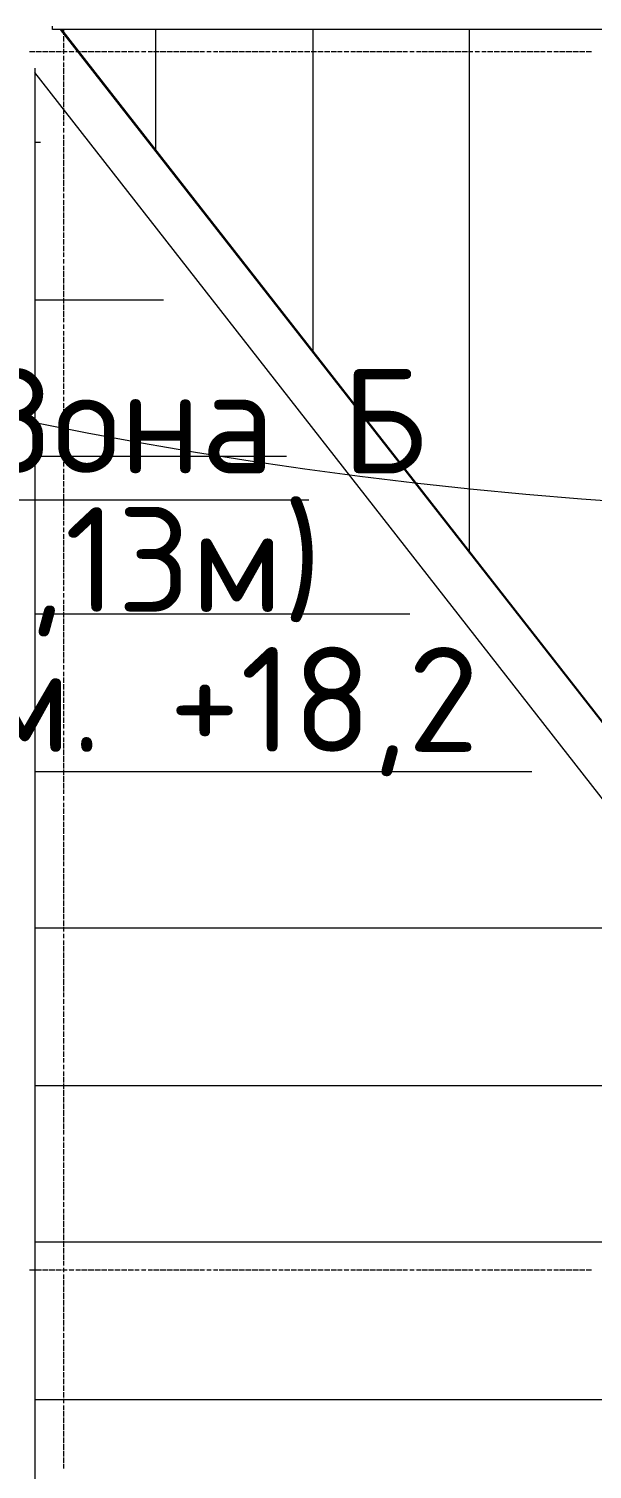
# Model space of a CAD drawing. Header units: millimetres. Extents: x -42533 to 645315, y 3457 to 82611.
# Drawn here: x 589402 to 591554, y 19612 to 25110 of the extents above; entities that cross this region are included whole.
import ezdxf

# ---------------------------------------------------------------- set-up
doc = ezdxf.new("R2010")
doc.units = ezdxf.units.MM
for name, color, linetype, true_color in [('PDF _!ЭОМ.Молниезащита', 7, 'Continuous', 0x954a95), ('PDF _Крыша штриховка', 7, 'Continuous', 0xbababa), ('PDF _Обобщенные модели', 7, 'Continuous', 0xbababa), ('PDF _Ограждение', 7, 'Continuous', 0xbababa), ('PDF _Оси', 7, 'Continuous', 0xbababa)]:
    doc.layers.add(name, color=color, linetype=linetype, true_color=true_color)
doc.layers.add('PDF _Текст', color=7, linetype='Continuous')
doc.styles.add('PDF ISOCPEUR', font='isocpeur.ttf')

msp = doc.modelspace()

# ---------------------------------------------------------------- linework, layer by layer
at = {"layer": 'PDF _!ЭОМ.Молниезащита', "lineweight": 5}
msp.add_lwpolyline([(587108.6, 24239.6), (587862.5, 23312), (590471.5, 23312)], dxfattribs=at)
at = {"layer": 'PDF _!ЭОМ.Молниезащита', "lineweight": 13}
msp.add_circle((592805, 40061.1), 16795.3, dxfattribs=at)
at = {"layer": 'PDF _!ЭОМ.Молниезащита', "color": 116, "lineweight": 30, "true_color": 0x136734}
msp.add_circle((591894.4, 22755.9), 5050.7, dxfattribs=at)
at = {"layer": 'PDF _!ЭОМ.Молниезащита', "lineweight": 13}
msp.add_arc((591445.4, 22129.1), 9036.1, 344.77295, 295.66956, dxfattribs=at)
at = {"layer": 'PDF _Крыша штриховка', "color": 8, "lineweight": 9}
for points in [[(589887, 24646.2), (589887, 25107.8)], [(590488.5, 23879.6), (590488.5, 25107.8)], [(591085.6, 23108.7), (591085.6, 25107.8)], [(589446.6, 24675.8), (589425.4, 24675.8)], [(589916.7, 24074.4), (589425.4, 24074.4)], [(590386.8, 23477.2), (589425.4, 23477.2)], [(590856.9, 22875.8), (589425.4, 22875.8)], [(591322.8, 22274.4), (589425.4, 22274.4)], [(591792.9, 21677.2), (589425.4, 21677.2)], [(591890.4, 21075.8), (589425.4, 21075.8)], [(591911.5, 20478.6), (589425.4, 20478.6)], [(591932.7, 19877.2), (589425.4, 19877.2)]]:
    msp.add_lwpolyline(points, dxfattribs=at)
at = {"layer": 'PDF _Обобщенные модели', "color": 8, "lineweight": 18}
msp.add_lwpolyline([(589425.4, 24959.6), (589425.4, 16175.5), (589366.1, 16175.5)], dxfattribs=at)
at = {"layer": 'PDF _Ограждение', "color": 8, "lineweight": 9}
for points in [[(594054.6, 25213.7), (594003.8, 25107.8), (589493.2, 25107.8), (589493.2, 25120.5)], [(589527, 25107.8), (593165.2, 20453.2), (589522.8, 25107.8)], [(592936.5, 20453.2), (589425.4, 24942.6)]]:
    msp.add_lwpolyline(points, dxfattribs=at)
at = {"layer": 'PDF _Оси', "color": 8, "lineweight": 9}
for points in [[(589535.5, 25086.6), (589535.5, 25107.8)], [(589535.5, 25061.2), (589535.5, 25082.4)], [(589404.2, 25023.1), (589425.4, 25023.1)], [(589429.6, 25023.1), (589450.8, 25023.1)], [(589455, 25023.1), (589476.2, 25023.1)], [(589480.4, 25023.1), (589501.6, 25023.1)], [(589505.9, 25023.1), (589527, 25023.1)], [(589531.3, 25023.1), (589548.2, 25023.1)], [(589535.5, 25035.8), (589535.5, 25057)], [(589535.5, 25014.6), (589535.5, 25031.6)], [(589552.4, 25023.1), (589552.4, 25023.1)], [(589556.7, 25023.1), (589573.6, 25023.1)], [(589577.9, 25023.1), (589577.9, 25023.1)], [(589582.1, 25023.1), (589599, 25023.1)], [(589603.3, 25023.1), (589624.4, 25023.1)], [(589628.7, 25023.1), (589649.9, 25023.1)], [(589654.1, 25023.1), (589675.3, 25023.1)], [(589679.5, 25023.1), (589700.7, 25023.1)], [(589704.9, 25023.1), (589726.1, 25023.1)], [(589730.3, 25023.1), (589751.5, 25023.1)], [(589755.7, 25023.1), (589776.9, 25023.1)], [(589781.2, 25023.1), (589802.3, 25023.1)], [(589806.6, 25023.1), (589823.5, 25023.1)], [(589827.7, 25023.1), (589827.7, 25023.1)], [(589832, 25023.1), (589848.9, 25023.1)], [(589853.2, 25023.1), (589853.2, 25023.1)], [(589857.4, 25023.1), (589874.3, 25023.1)], [(589878.6, 25023.1), (589899.7, 25023.1)], [(589904, 25023.1), (589925.2, 25023.1)], [(589929.4, 25023.1), (589950.6, 25023.1)], [(589954.8, 25023.1), (589976, 25023.1)], [(589980.2, 25023.1), (590001.4, 25023.1)], [(590005.6, 25023.1), (590026.8, 25023.1)], [(590031, 25023.1), (590052.2, 25023.1)], [(590056.5, 25023.1), (590073.4, 25023.1)], [(590077.6, 25023.1), (590077.6, 25023.1)], [(590081.9, 25023.1), (590098.8, 25023.1)], [(590103, 25023.1), (590103, 25023.1)], [(590107.3, 25023.1), (590124.2, 25023.1)], [(590128.5, 25023.1), (590149.6, 25023.1)], [(590153.9, 25023.1), (590175, 25023.1)], [(590179.3, 25023.1), (590200.5, 25023.1)], [(590204.7, 25023.1), (590225.9, 25023.1)], [(590230.1, 25023.1), (590251.3, 25023.1)], [(590255.5, 25023.1), (590276.7, 25023.1)], [(590280.9, 25023.1), (590302.1, 25023.1)], [(590306.3, 25023.1), (590323.3, 25023.1)], [(590327.5, 25023.1), (590327.5, 25023.1)], [(590331.7, 25023.1), (590348.7, 25023.1)], [(590352.9, 25023.1), (590352.9, 25023.1)], [(590357.2, 25023.1), (590374.1, 25023.1)], [(590378.3, 25023.1), (590399.5, 25023.1)], [(590403.8, 25023.1), (590424.9, 25023.1)], [(590429.2, 25023.1), (590450.3, 25023.1)], [(590454.6, 25023.1), (590475.8, 25023.1)], [(590480, 25023.1), (590501.2, 25023.1)], [(590505.4, 25023.1), (590526.6, 25023.1)], [(590530.8, 25023.1), (590552, 25023.1)], [(590556.2, 25023.1), (590577.4, 25023.1)], [(590581.6, 25023.1), (590598.6, 25023.1)], [(590602.8, 25023.1), (590602.8, 25023.1)], [(590607, 25023.1), (590624, 25023.1)], [(590628.2, 25023.1), (590628.2, 25023.1)], [(590632.5, 25023.1), (590649.4, 25023.1)], [(590653.6, 25023.1), (590674.8, 25023.1)], [(590679, 25023.1), (590700.2, 25023.1)], [(590704.5, 25023.1), (590725.6, 25023.1)], [(590729.9, 25023.1), (590751, 25023.1)], [(590755.3, 25023.1), (590776.5, 25023.1)], [(590780.7, 25023.1), (590801.9, 25023.1)], [(590806.1, 25023.1), (590827.3, 25023.1)], [(590831.5, 25023.1), (590848.5, 25023.1)], [(590852.7, 25023.1), (590852.7, 25023.1)], [(590856.9, 25023.1), (590873.9, 25023.1)], [(590878.1, 25023.1), (590878.1, 25023.1)], [(590882.3, 25023.1), (590899.3, 25023.1)], [(590903.5, 25023.1), (590924.7, 25023.1)], [(590928.9, 25023.1), (590950.1, 25023.1)], [(590954.3, 25023.1), (590975.5, 25023.1)], [(590979.8, 25023.1), (591000.9, 25023.1)], [(591005.2, 25023.1), (591026.3, 25023.1)], [(591030.6, 25023.1), (591051.8, 25023.1)], [(591056, 25023.1), (591077.2, 25023.1)], [(591081.4, 25023.1), (591098.3, 25023.1)], [(591102.6, 25023.1), (591102.6, 25023.1)], [(591106.8, 25023.1), (591123.8, 25023.1)], [(591128, 25023.1), (591128, 25023.1)], [(591132.2, 25023.1), (591149.2, 25023.1)], [(591153.4, 25023.1), (591174.6, 25023.1)], [(591178.8, 25023.1), (591200, 25023.1)], [(591204.2, 25023.1), (591225.4, 25023.1)], [(591229.6, 25023.1), (591250.8, 25023.1)], [(591255.1, 25023.1), (591276.2, 25023.1)], [(591280.5, 25023.1), (591301.6, 25023.1)], [(591305.9, 25023.1), (591327.1, 25023.1)], [(591331.3, 25023.1), (591352.5, 25023.1)], [(591356.7, 25023.1), (591373.6, 25023.1)], [(591377.9, 25023.1), (591377.9, 25023.1)], [(591382.1, 25023.1), (591399.1, 25023.1)], [(591403.3, 25023.1), (591403.3, 25023.1)], [(591407.5, 25023.1), (591424.5, 25023.1)], [(591428.7, 25023.1), (591449.9, 25023.1)], [(591454.1, 25023.1), (591475.3, 25023.1)], [(591479.5, 25023.1), (591500.7, 25023.1)], [(591504.9, 25023.1), (591526.1, 25023.1)], [(591530.4, 25023.1), (591551.5, 25023.1)], [(589535.5, 25010.4), (589535.5, 25010.4)], [(589535.5, 24989.2), (589535.5, 25006.2)], [(589535.5, 24985), (589535.5, 24985)], [(589535.5, 24963.8), (589535.5, 24980.7)], [(589535.5, 24938.4), (589535.5, 24959.6)], [(589535.5, 24913), (589535.5, 24934.2)], [(589535.5, 24887.6), (589535.5, 24908.7)], [(589535.5, 24862.2), (589535.5, 24883.3)], [(589535.5, 24836.7), (589535.5, 24857.9)], [(589535.5, 24811.3), (589535.5, 24832.5)], [(589535.5, 24785.9), (589535.5, 24807.1)], [(589535.5, 24760.5), (589535.5, 24781.7)], [(589535.5, 24739.3), (589535.5, 24756.3)], [(589535.5, 24735.1), (589535.5, 24735.1)], [(589535.5, 24713.9), (589535.5, 24730.9)], [(589535.5, 24709.7), (589535.5, 24709.7)], [(589535.5, 24688.5), (589535.5, 24705.5)], [(589535.5, 24663.1), (589535.5, 24684.3)], [(589535.5, 24637.7), (589535.5, 24658.9)], [(589535.5, 24612.3), (589535.5, 24633.5)], [(589535.5, 24586.9), (589535.5, 24608)], [(589535.5, 24561.4), (589535.5, 24582.6)], [(589535.5, 24536), (589535.5, 24557.2)], [(589535.5, 24510.6), (589535.5, 24531.8)], [(589535.5, 24489.4), (589535.5, 24506.4)], [(589535.5, 24485.2), (589535.5, 24485.2)], [(589535.5, 24464), (589535.5, 24481)], [(589535.5, 24459.8), (589535.5, 24459.8)], [(589535.5, 24438.6), (589535.5, 24455.6)], [(589535.5, 24413.2), (589535.5, 24434.4)], [(589535.5, 24387.8), (589535.5, 24409)], [(589535.5, 24362.4), (589535.5, 24383.6)], [(589535.5, 24337), (589535.5, 24358.2)], [(589535.5, 24311.6), (589535.5, 24332.7)], [(589535.5, 24286.2), (589535.5, 24307.3)], [(589535.5, 24260.7), (589535.5, 24281.9)], [(589535.5, 24239.6), (589535.5, 24256.5)], [(589535.5, 24235.3), (589535.5, 24235.3)], [(589535.5, 24214.2), (589535.5, 24231.1)], [(589535.5, 24209.9), (589535.5, 24209.9)], [(589535.5, 24188.7), (589535.5, 24205.7)], [(589535.5, 24163.3), (589535.5, 24184.5)], [(589535.5, 24137.9), (589535.5, 24159.1)], [(589535.5, 24112.5), (589535.5, 24133.7)], [(589535.5, 24087.1), (589535.5, 24108.3)], [(589535.5, 24061.7), (589535.5, 24082.9)], [(589535.5, 24036.3), (589535.5, 24057.4)], [(589535.5, 24010.9), (589535.5, 24032)], [(589535.5, 23989.7), (589535.5, 24006.6)], [(589535.5, 23985.4), (589535.5, 23985.4)], [(589535.5, 23964.3), (589535.5, 23981.2)], [(589535.5, 23960), (589535.5, 23960)], [(589535.5, 23938.9), (589535.5, 23955.8)], [(589535.5, 23913.4), (589535.5, 23934.6)], [(589535.5, 23888), (589535.5, 23909.2)], [(589535.5, 23862.6), (589535.5, 23883.8)], [(589535.5, 23837.2), (589535.5, 23858.4)], [(589535.5, 23811.8), (589535.5, 23833)], [(589535.5, 23786.4), (589535.5, 23807.6)], [(589535.5, 23761), (589535.5, 23782.1)], [(589535.5, 23735.6), (589535.5, 23756.7)], [(589535.5, 23714.4), (589535.5, 23731.3)], [(589535.5, 23710.1), (589535.5, 23710.1)], [(589535.5, 23689), (589535.5, 23705.9)], [(589535.5, 23684.7), (589535.5, 23684.7)], [(589535.5, 23663.6), (589535.5, 23680.5)], [(589535.5, 23638.1), (589535.5, 23659.3)], [(589535.5, 23612.7), (589535.5, 23633.9)], [(589535.5, 23587.3), (589535.5, 23608.5)], [(589535.5, 23561.9), (589535.5, 23583.1)], [(589535.5, 23536.5), (589535.5, 23557.7)], [(589535.5, 23511.1), (589535.5, 23532.3)], [(589535.5, 23485.7), (589535.5, 23506.8)], [(589535.5, 23464.5), (589535.5, 23481.4)], [(589535.5, 23460.3), (589535.5, 23460.3)], [(589535.5, 23439.1), (589535.5, 23456)], [(589535.5, 23434.8), (589535.5, 23434.8)], [(589535.5, 23413.7), (589535.5, 23430.6)], [(589535.5, 23388.3), (589535.5, 23409.4)], [(589535.5, 23362.8), (589535.5, 23384)], [(589535.5, 23337.4), (589535.5, 23358.6)], [(589535.5, 23312), (589535.5, 23333.2)], [(589535.5, 23286.6), (589535.5, 23307.8)], [(589535.5, 23261.2), (589535.5, 23282.4)], [(589535.5, 23235.8), (589535.5, 23257)], [(589535.5, 23214.6), (589535.5, 23231.6)], [(589535.5, 23210.4), (589535.5, 23210.4)], [(589535.5, 23189.2), (589535.5, 23206.1)], [(589535.5, 23185), (589535.5, 23185)], [(589535.5, 23163.8), (589535.5, 23180.7)], [(589535.5, 23138.4), (589535.5, 23159.5)], [(589535.5, 23113), (589535.5, 23134.1)], [(589535.5, 23087.5), (589535.5, 23108.7)], [(589535.5, 23062.1), (589535.5, 23083.3)], [(589535.5, 23036.7), (589535.5, 23057.9)], [(589535.5, 23011.3), (589535.5, 23032.5)], [(589535.5, 22985.9), (589535.5, 23007.1)], [(589535.5, 22964.7), (589535.5, 22981.7)], [(589535.5, 22960.5), (589535.5, 22960.5)], [(589535.5, 22939.3), (589535.5, 22956.3)], [(589535.5, 22935.1), (589535.5, 22935.1)], [(589535.5, 22913.9), (589535.5, 22930.8)], [(589535.5, 22888.5), (589535.5, 22909.7)], [(589535.5, 22863.1), (589535.5, 22884.3)], [(589535.5, 22837.7), (589535.5, 22858.8)], [(589535.5, 22812.3), (589535.5, 22833.4)], [(589535.5, 22786.8), (589535.5, 22808)], [(589535.5, 22761.4), (589535.5, 22782.6)], [(589535.5, 22736), (589535.5, 22757.2)], [(589535.5, 22710.6), (589535.5, 22731.8)], [(589535.5, 22689.4), (589535.5, 22706.4)], [(589535.5, 22685.2), (589535.5, 22685.2)], [(589535.5, 22664), (589535.5, 22681)], [(589535.5, 22659.8), (589535.5, 22659.8)], [(589535.5, 22638.6), (589535.5, 22655.5)], [(589535.5, 22613.2), (589535.5, 22634.4)], [(589535.5, 22587.8), (589535.5, 22609)], [(589535.5, 22562.4), (589535.5, 22583.5)], [(589535.5, 22537), (589535.5, 22558.1)], [(589535.5, 22511.5), (589535.5, 22532.7)], [(589535.5, 22486.1), (589535.5, 22507.3)], [(589535.5, 22460.7), (589535.5, 22481.9)], [(589535.5, 22439.5), (589535.5, 22456.5)], [(589535.5, 22435.3), (589535.5, 22435.3)], [(589535.5, 22414.1), (589535.5, 22431.1)], [(589535.5, 22409.9), (589535.5, 22409.9)], [(589535.5, 22388.7), (589535.5, 22405.7)], [(589535.5, 22363.3), (589535.5, 22384.5)], [(589535.5, 22337.9), (589535.5, 22359.1)], [(589535.5, 22312.5), (589535.5, 22333.7)], [(589535.5, 22287.1), (589535.5, 22308.2)], [(589535.5, 22261.7), (589535.5, 22282.8)], [(589535.5, 22236.2), (589535.5, 22257.4)], [(589535.5, 22210.8), (589535.5, 22232)], [(589535.5, 22189.7), (589535.5, 22206.6)], [(589535.5, 22185.4), (589535.5, 22185.4)], [(589535.5, 22164.2), (589535.5, 22181.2)], [(589535.5, 22160), (589535.5, 22160)], [(589535.5, 22138.8), (589535.5, 22155.8)], [(589535.5, 22113.4), (589535.5, 22134.6)], [(589535.5, 22088), (589535.5, 22109.2)], [(589535.5, 22062.6), (589535.5, 22083.8)], [(589535.5, 22037.2), (589535.5, 22058.4)], [(589535.5, 22011.8), (589535.5, 22032.9)], [(589535.5, 21986.4), (589535.5, 22007.5)], [(589535.5, 21960.9), (589535.5, 21982.1)], [(589535.5, 21935.5), (589535.5, 21956.7)], [(589535.5, 21914.4), (589535.5, 21931.3)], [(589535.5, 21910.1), (589535.5, 21910.1)], [(589535.5, 21888.9), (589535.5, 21905.9)], [(589535.5, 21863.5), (589535.5, 21884.7)], [(589535.5, 21838.1), (589535.5, 21859.3)], [(589535.5, 21812.7), (589535.5, 21833.9)], [(589535.5, 21787.3), (589535.5, 21808.5)], [(589535.5, 21761.9), (589535.5, 21783.1)], [(589535.5, 21736.5), (589535.5, 21757.6)], [(589535.5, 21711.1), (589535.5, 21732.2)], [(589535.5, 21685.6), (589535.5, 21706.8)], [(589535.5, 21664.5), (589535.5, 21681.4)], [(589535.5, 21660.2), (589535.5, 21660.2)], [(589535.5, 21639.1), (589535.5, 21656)], [(589535.5, 21634.8), (589535.5, 21634.8)], [(589535.5, 21613.6), (589535.5, 21630.6)], [(589535.5, 21588.2), (589535.5, 21609.4)], [(589535.5, 21562.8), (589535.5, 21584)], [(589535.5, 21537.4), (589535.5, 21558.6)], [(589535.5, 21512), (589535.5, 21533.2)], [(589535.5, 21486.6), (589535.5, 21507.8)], [(589535.5, 21461.2), (589535.5, 21482.4)], [(589535.5, 21435.8), (589535.5, 21456.9)], [(589535.5, 21414.6), (589535.5, 21431.5)], [(589535.5, 21410.4), (589535.5, 21410.4)], [(589535.5, 21389.2), (589535.5, 21406.1)], [(589535.5, 21384.9), (589535.5, 21384.9)], [(589535.5, 21363.8), (589535.5, 21380.7)], [(589535.5, 21338.4), (589535.5, 21359.5)], [(589535.5, 21312.9), (589535.5, 21334.1)], [(589535.5, 21287.5), (589535.5, 21308.7)], [(589535.5, 21262.1), (589535.5, 21283.3)], [(589535.5, 21236.7), (589535.5, 21257.9)], [(589535.5, 21211.3), (589535.5, 21232.5)], [(589535.5, 21185.9), (589535.5, 21207.1)], [(589535.5, 21164.7), (589535.5, 21181.6)], [(589535.5, 21160.5), (589535.5, 21160.5)], [(589535.5, 21139.3), (589535.5, 21156.2)], [(589535.5, 21135.1), (589535.5, 21135.1)], [(589535.5, 21113.9), (589535.5, 21130.8)], [(589535.5, 21088.5), (589535.5, 21109.6)], [(589535.5, 21063.1), (589535.5, 21084.2)], [(589535.5, 21037.6), (589535.5, 21058.8)], [(589535.5, 21012.2), (589535.5, 21033.4)], [(589535.5, 20986.8), (589535.5, 21008)], [(589535.5, 20961.4), (589535.5, 20982.6)], [(589535.5, 20936), (589535.5, 20957.2)], [(589535.5, 20910.6), (589535.5, 20931.8)], [(589535.5, 20889.4), (589535.5, 20906.3)], [(589535.5, 20885.2), (589535.5, 20885.2)], [(589535.5, 20864), (589535.5, 20880.9)], [(589535.5, 20838.6), (589535.5, 20859.8)], [(589535.5, 20813.2), (589535.5, 20834.3)], [(589535.5, 20787.8), (589535.5, 20808.9)], [(589535.5, 20762.3), (589535.5, 20783.5)], [(589535.5, 20736.9), (589535.5, 20758.1)], [(589535.5, 20711.5), (589535.5, 20732.7)], [(589535.5, 20686.1), (589535.5, 20707.3)], [(589535.5, 20660.7), (589535.5, 20681.9)], [(589535.5, 20639.5), (589535.5, 20656.5)], [(589535.5, 20635.3), (589535.5, 20635.3)], [(589535.5, 20614.1), (589535.5, 20631)], [(589535.5, 20609.9), (589535.5, 20609.9)], [(589535.5, 20588.7), (589535.5, 20605.6)], [(589535.5, 20563.3), (589535.5, 20584.5)], [(589535.5, 20537.9), (589535.5, 20559)], [(589535.5, 20512.5), (589535.5, 20533.6)], [(589535.5, 20487), (589535.5, 20508.2)], [(589535.5, 20461.6), (589535.5, 20482.8)], [(589535.5, 20436.2), (589535.5, 20457.4)], [(589535.5, 20410.8), (589535.5, 20432)], [(589535.5, 20389.6), (589535.5, 20406.6)], [(589404.2, 20372.7), (589425.4, 20372.7)], [(589429.6, 20372.7), (589450.8, 20372.7)], [(589455, 20372.7), (589476.2, 20372.7)], [(589480.4, 20372.7), (589501.6, 20372.7)], [(589505.9, 20372.7), (589527, 20372.7)], [(589531.3, 20372.7), (589548.2, 20372.7)], [(589535.5, 20385.4), (589535.5, 20385.4)], [(589535.5, 20364.2), (589535.5, 20381.2)], [(589535.5, 20360), (589535.5, 20360)], [(589535.5, 20338.8), (589535.5, 20355.7)], [(589552.4, 20372.7), (589552.4, 20372.7)], [(589556.7, 20372.7), (589573.6, 20372.7)], [(589577.9, 20372.7), (589577.9, 20372.7)], [(589582.1, 20372.7), (589599, 20372.7)], [(589603.3, 20372.7), (589624.4, 20372.7)], [(589628.7, 20372.7), (589649.9, 20372.7)], [(589654.1, 20372.7), (589675.3, 20372.7)], [(589679.5, 20372.7), (589700.7, 20372.7)], [(589704.9, 20372.7), (589726.1, 20372.7)], [(589730.3, 20372.7), (589751.5, 20372.7)], [(589755.7, 20372.7), (589776.9, 20372.7)], [(589781.2, 20372.7), (589802.3, 20372.7)], [(589806.6, 20372.7), (589823.5, 20372.7)], [(589827.7, 20372.7), (589827.7, 20372.7)], [(589832, 20372.7), (589848.9, 20372.7)], [(589853.2, 20372.7), (589853.2, 20372.7)], [(589857.4, 20372.7), (589874.3, 20372.7)], [(589878.6, 20372.7), (589899.7, 20372.7)], [(589904, 20372.7), (589925.2, 20372.7)], [(589929.4, 20372.7), (589950.6, 20372.7)], [(589954.8, 20372.7), (589976, 20372.7)], [(589980.2, 20372.7), (590001.4, 20372.7)], [(590005.6, 20372.7), (590026.8, 20372.7)], [(590031, 20372.7), (590052.2, 20372.7)], [(590056.5, 20372.7), (590073.4, 20372.7)], [(590077.6, 20372.7), (590077.6, 20372.7)], [(590081.9, 20372.7), (590098.8, 20372.7)], [(590103, 20372.7), (590103, 20372.7)], [(590107.3, 20372.7), (590124.2, 20372.7)], [(590128.5, 20372.7), (590149.6, 20372.7)], [(590153.9, 20372.7), (590175, 20372.7)], [(590179.3, 20372.7), (590200.5, 20372.7)], [(590204.7, 20372.7), (590225.9, 20372.7)], [(590230.1, 20372.7), (590251.3, 20372.7)], [(590255.5, 20372.7), (590276.7, 20372.7)], [(590280.9, 20372.7), (590302.1, 20372.7)], [(590306.3, 20372.7), (590323.3, 20372.7)], [(590327.5, 20372.7), (590327.5, 20372.7)], [(590331.7, 20372.7), (590348.7, 20372.7)], [(590352.9, 20372.7), (590352.9, 20372.7)], [(590357.2, 20372.7), (590374.1, 20372.7)], [(590378.3, 20372.7), (590399.5, 20372.7)], [(590403.8, 20372.7), (590424.9, 20372.7)], [(590429.2, 20372.7), (590450.3, 20372.7)], [(590454.6, 20372.7), (590475.8, 20372.7)], [(590480, 20372.7), (590501.2, 20372.7)], [(590505.4, 20372.7), (590526.6, 20372.7)], [(590530.8, 20372.7), (590552, 20372.7)], [(590556.2, 20372.7), (590577.4, 20372.7)], [(590581.6, 20372.7), (590598.6, 20372.7)], [(590602.8, 20372.7), (590602.8, 20372.7)], [(590607, 20372.7), (590624, 20372.7)], [(590628.2, 20372.7), (590628.2, 20372.7)], [(590632.5, 20372.7), (590649.4, 20372.7)], [(590653.6, 20372.7), (590674.8, 20372.7)], [(590679, 20372.7), (590700.2, 20372.7)], [(590704.5, 20372.7), (590725.6, 20372.7)], [(590729.9, 20372.7), (590751, 20372.7)], [(590755.3, 20372.7), (590776.5, 20372.7)], [(590780.7, 20372.7), (590801.9, 20372.7)], [(590806.1, 20372.7), (590827.3, 20372.7)], [(590831.5, 20372.7), (590848.5, 20372.7)], [(590852.7, 20372.7), (590852.7, 20372.7)], [(590856.9, 20372.7), (590873.9, 20372.7)], [(590878.1, 20372.7), (590878.1, 20372.7)], [(590882.3, 20372.7), (590899.3, 20372.7)], [(590903.5, 20372.7), (590924.7, 20372.7)], [(590928.9, 20372.7), (590950.1, 20372.7)], [(590954.3, 20372.7), (590975.5, 20372.7)], [(590979.8, 20372.7), (591000.9, 20372.7)], [(591005.2, 20372.7), (591026.3, 20372.7)], [(591030.6, 20372.7), (591051.8, 20372.7)], [(591056, 20372.7), (591077.2, 20372.7)], [(591081.4, 20372.7), (591098.3, 20372.7)], [(591102.6, 20372.7), (591102.6, 20372.7)], [(591106.8, 20372.7), (591123.8, 20372.7)], [(591128, 20372.7), (591128, 20372.7)], [(591132.2, 20372.7), (591149.2, 20372.7)], [(591153.4, 20372.7), (591174.6, 20372.7)], [(591178.8, 20372.7), (591200, 20372.7)], [(591204.2, 20372.7), (591225.4, 20372.7)], [(591229.6, 20372.7), (591250.8, 20372.7)], [(591255.1, 20372.7), (591276.2, 20372.7)], [(591280.5, 20372.7), (591301.6, 20372.7)], [(591305.9, 20372.7), (591327.1, 20372.7)], [(591331.3, 20372.7), (591352.5, 20372.7)], [(591356.7, 20372.7), (591373.6, 20372.7)], [(591377.9, 20372.7), (591377.9, 20372.7)], [(591382.1, 20372.7), (591399.1, 20372.7)], [(591403.3, 20372.7), (591403.3, 20372.7)], [(591407.5, 20372.7), (591424.5, 20372.7)], [(591428.7, 20372.7), (591449.9, 20372.7)], [(591454.1, 20372.7), (591475.3, 20372.7)], [(591479.5, 20372.7), (591500.7, 20372.7)], [(591504.9, 20372.7), (591526.1, 20372.7)], [(591530.4, 20372.7), (591551.5, 20372.7)], [(589535.5, 20313.4), (589535.5, 20334.6)], [(589535.5, 20288), (589535.5, 20309.2)], [(589535.5, 20262.6), (589535.5, 20283.7)], [(589535.5, 20237.2), (589535.5, 20258.3)], [(589535.5, 20211.7), (589535.5, 20232.9)], [(589535.5, 20186.3), (589535.5, 20207.5)], [(589535.5, 20160.9), (589535.5, 20182.1)], [(589535.5, 20139.7), (589535.5, 20156.7)], [(589535.5, 20135.5), (589535.5, 20135.5)], [(589535.5, 20114.3), (589535.5, 20131.3)], [(589535.5, 20110.1), (589535.5, 20110.1)], [(589535.5, 20088.9), (589535.5, 20105.9)], [(589535.5, 20063.5), (589535.5, 20084.7)], [(589535.5, 20038.1), (589535.5, 20059.3)], [(589535.5, 20012.7), (589535.5, 20033.9)], [(589535.5, 19987.3), (589535.5, 20008.5)], [(589535.5, 19961.9), (589535.5, 19983)], [(589535.5, 19936.5), (589535.5, 19957.6)], [(589535.5, 19911), (589535.5, 19932.2)], [(589535.5, 19885.6), (589535.5, 19906.8)], [(589535.5, 19864.4), (589535.5, 19881.4)], [(589535.5, 19860.2), (589535.5, 19860.2)], [(589535.5, 19839), (589535.5, 19856)], [(589535.5, 19813.6), (589535.5, 19834.8)], [(589535.5, 19788.2), (589535.5, 19809.4)], [(589535.5, 19762.8), (589535.5, 19784)], [(589535.5, 19737.4), (589535.5, 19758.6)], [(589535.5, 19712), (589535.5, 19733.2)], [(589535.5, 19686.6), (589535.5, 19707.7)], [(589535.5, 19661.2), (589535.5, 19682.3)], [(589535.5, 19635.7), (589535.5, 19656.9)], [(589535.5, 19614.6), (589535.5, 19631.5)]]:
    msp.add_lwpolyline(points, dxfattribs=at)

# ---------------------------------------------------------------- texts
at = {"layer": 'PDF _Текст', "color": 7, "attachment_point": 4, "style": 'PDF ISOCPEUR'}
for s, insert, char_height in [('М-4 Зона Б', (587991.3, 23613.4), 400.05), ('(rх=5,13м)', (588228.5, 23037.4), 400.05), ('на отм. +18,2', (587830.4, 22503.7), 400.051)]:
    msp.add_mtext(s, dxfattribs=dict(at, insert=insert, char_height=char_height))

doc.saveas('drawing.dxf')
